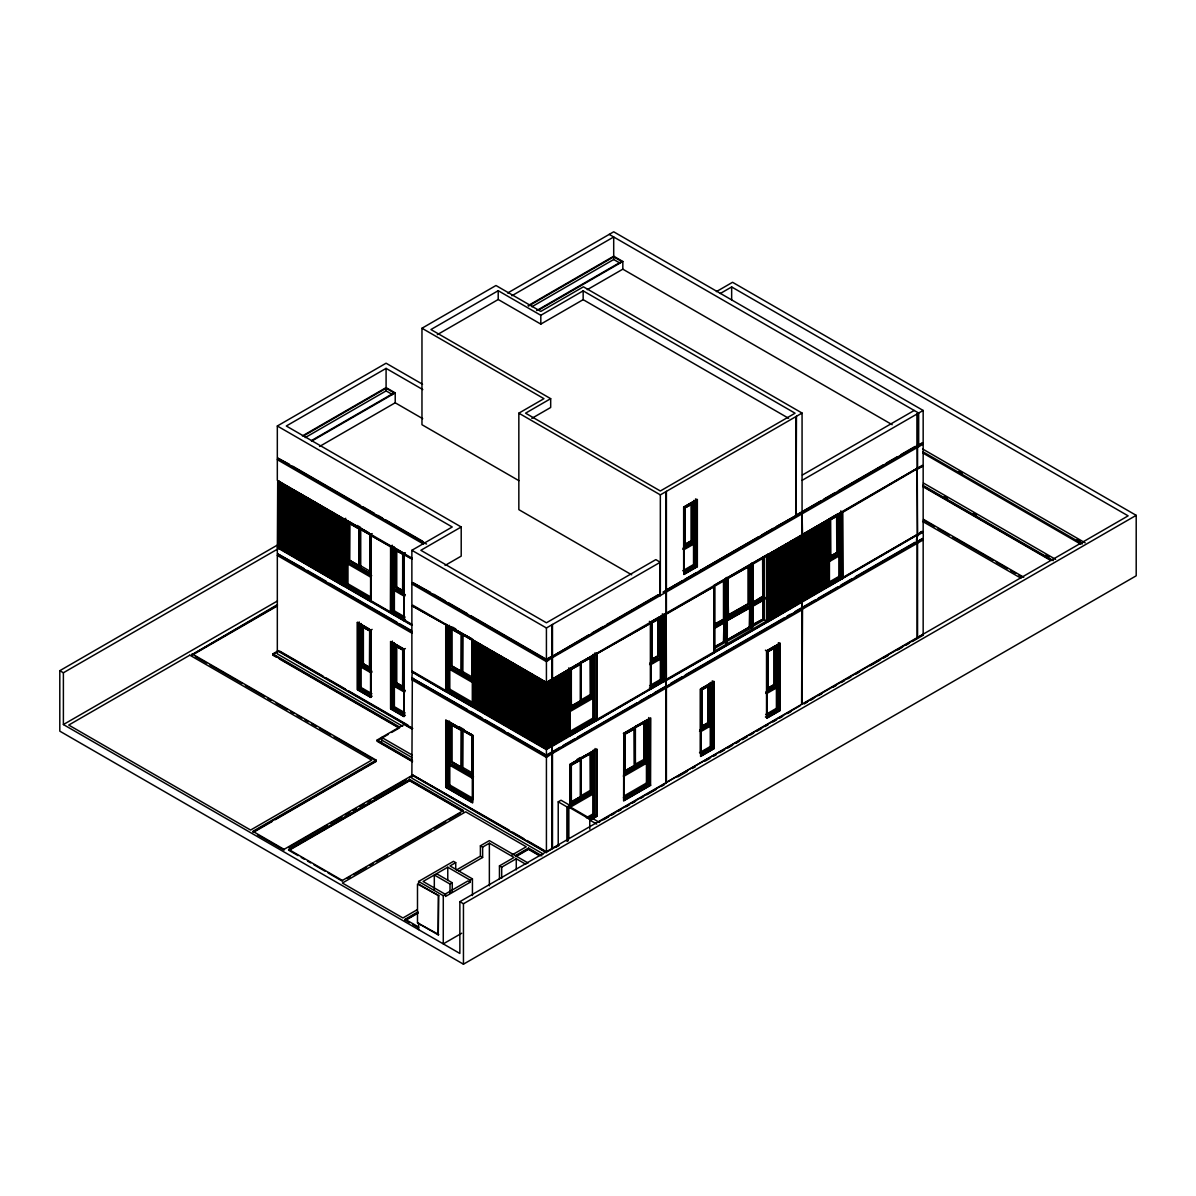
<?xml version="1.0" encoding="UTF-8"?>
<svg xmlns="http://www.w3.org/2000/svg" width="1196" height="1196" viewBox="0 0 1196 1196"><rect width="100%" height="100%" fill="white"/><g stroke="black" fill="none" stroke-linecap="round" stroke-linejoin="round"><path stroke-width="1.5" d="M372.135 696.177L370.566 697.089L357.574 689.584L357.574 622.787L370.566 630.292L372.135 629.38M370.566 697.089L370.566 630.292L370.566 669.237L362.059 664.333L362.059 625.373M381.659 741.296L381.659 737.409L412.157 755.02M390.569 545.765L390.569 613.085L390.793 612.173L370.82 600.646M390.793 708.765L392.363 707.853L405.369 715.358L403.8 716.269L390.793 708.765L390.793 641.968L403.8 649.473L405.369 648.561M390.793 612.95L390.793 546.153L392.363 545.241L392.363 612.038L405.369 619.543L403.8 620.455L390.793 612.95L392.363 612.038M403.8 716.269L403.8 649.473L403.8 688.418L395.278 683.514L395.278 644.554M403.8 620.455L403.8 553.658L405.369 552.746M404.024 553.524L404.024 620.844L404.248 619.947M666.172 613.219L802.068 534.747L802.068 413.054L583.424 286.816L540.816 311.423L495.966 285.515L421.964 328.242L421.964 424.715L518.87 480.657M650.699 622.144L650.699 689.464L650.475 688.567M650.923 689.075L650.923 622.279L663.93 614.774L663.93 681.571L650.923 689.075L649.353 688.163L662.36 680.659L663.93 681.571M664.154 614.37L664.154 681.705L663.93 680.793L714.057 651.865L714.057 586.608L666.172 613.727L666.396 679.373M697.119 499.808L684.112 507.313L684.112 574.11L697.119 566.605L697.119 499.808L695.549 498.896L695.549 565.693L697.119 566.605M713.818 681.78L700.826 689.285L700.826 756.081L713.818 748.576L713.818 681.78L712.248 680.868L712.248 747.664L713.818 748.576M766.98 717.884L766.98 651.087L779.971 643.583L779.971 710.379L766.98 717.884L765.41 716.972L778.402 709.467L779.971 710.379M829.202 519.094L829.202 586.414L828.978 585.502M829.426 586.01L829.426 519.214L842.433 511.724L842.433 578.505L829.426 586.01L827.856 585.113M279.341 548.097L280.911 548.471L278.444 547.32L279.117 481.405L279.117 547.708M280.462 548.74L280.911 482.451L280.911 548.74M282.929 550.16L284.499 550.549L282.032 549.383L282.704 483.483L282.704 549.771M284.723 551.192L286.293 551.58L283.826 550.414L284.499 484.515L284.499 550.803M286.517 552.238L288.087 552.627L285.62 551.461L286.293 485.561L286.293 551.849M288.311 553.27L289.881 553.658L287.414 552.492L288.087 486.593L288.087 552.881M289.432 553.912L289.881 487.624L289.881 553.912M291.899 555.333L293.469 555.721L291.002 554.57L291.675 488.656L291.675 554.944M293.693 556.379L295.263 556.768L292.796 555.602L293.469 489.702L293.469 555.99M295.487 557.411L297.057 557.799L294.59 556.633L295.263 490.734L295.263 557.022M297.281 558.442L298.851 558.831L296.384 557.665L297.057 491.765L297.057 558.054M298.402 559.1L298.851 492.812L298.851 559.1M300.869 560.52L302.439 560.909L299.972 559.743L300.644 493.843L300.644 560.132M302.663 561.552L304.233 561.941L301.766 560.775L302.439 494.875L302.439 561.163M304.457 562.583L306.026 562.972L303.56 561.806L304.233 495.906L304.233 562.195M306.251 563.63L307.821 564.019L305.354 562.853L306.026 496.953L306.026 563.241M307.372 564.273L307.821 497.985L307.821 564.273M309.839 565.693L311.409 566.082L308.942 564.916L309.615 499.016L309.615 565.304M311.633 566.74L313.203 567.128L310.736 565.962L311.409 500.063L311.409 566.351M313.427 567.771L314.997 568.16L312.53 566.994L313.203 501.094L313.203 567.382M315.221 568.803L316.791 569.191L314.324 568.025L314.997 502.126L314.997 568.414M316.342 569.446L316.791 503.157L316.791 569.446M318.809 570.881L320.379 571.269L317.912 570.103L318.584 504.204L318.584 570.492M320.603 571.912L322.173 572.301L319.706 571.135L320.379 505.235L320.379 571.524M322.397 572.944L323.966 573.333L321.5 572.166L322.173 506.267L322.173 572.555M324.191 573.99L325.761 574.379L323.294 573.213L323.966 507.298L323.966 573.602M325.312 574.633L325.761 508.345L325.761 574.633M327.779 576.053L329.349 576.442L326.882 575.276L327.555 509.376L327.555 575.665M329.573 577.085L331.143 577.474L328.676 576.308L329.349 510.408L329.349 576.696M331.367 578.131L332.937 578.52L330.47 577.354L331.143 511.454L331.143 577.743M333.161 579.163L334.731 579.552L332.264 578.386L332.937 512.486L332.937 578.774M334.282 579.806L334.731 513.518L334.731 579.806M336.749 581.241L338.319 581.615L335.852 580.464L336.524 514.549L336.524 580.852M338.543 582.273L340.113 582.661L337.646 581.495L338.319 515.596L338.319 581.884M340.337 583.304L341.906 583.693L339.44 582.527L340.113 516.627L340.113 582.915M343.252 584.994L343.701 518.705L343.701 584.724L341.234 583.558L341.906 517.659L341.906 583.947M390.569 612.053L390.793 545.884M371.044 600.781L370.82 601.678L371.044 534.492M412.007 624.432L404.024 619.812L404.024 554.555L412.007 558.652M473.541 706.567L474.214 640.697L474.872 707.329M474.663 707.21L475.335 641.34L475.335 707.598M476.457 708.241L477.129 642.387M477.129 708.63L477.802 642.775L478.46 709.392M478.25 709.273L478.923 643.418L478.923 709.662M480.045 710.319L480.717 644.45M480.717 710.708L481.39 644.838L482.048 711.471M481.839 711.351L482.511 645.481L482.511 711.74M483.633 712.382L484.305 646.528M484.305 712.771L484.978 646.916L485.636 713.549M485.427 713.429L486.099 647.559L486.099 713.818M487.221 714.461L487.893 648.591M487.893 714.849L488.566 648.98L489.224 715.612M489.015 715.492L489.687 649.637L489.687 715.881M490.809 716.524L491.481 650.669M491.481 716.912L492.154 651.058L492.812 717.69M492.603 717.57L493.275 651.7L493.275 717.959M494.397 718.602L495.069 652.732M495.069 718.99L495.742 653.121L496.4 719.753M496.19 719.633L496.863 653.778L496.863 720.022M497.985 720.68L498.657 654.81M498.657 721.053L499.33 655.199L499.988 721.831M499.779 721.711L500.451 655.842L500.451 722.1M472.869 706.178L472.644 707.075L472.644 639.755M501.573 722.743L502.245 656.888M502.245 723.132L502.918 657.277L503.576 723.894M503.367 723.774L504.039 657.92L504.039 724.163M505.161 724.821L505.833 658.951M505.833 725.21L506.506 659.34L507.164 725.972M506.955 725.852L507.627 659.983L507.627 726.241M508.749 726.884L509.421 661.029M509.421 727.273L510.094 661.418L510.752 728.035M510.543 727.916L511.215 662.061L511.215 728.304M512.337 728.962L513.009 663.092M513.009 729.351L513.682 663.481L514.34 730.113M514.13 729.994L514.803 664.139L514.803 730.382M515.925 731.025L516.597 665.17M516.597 731.414L517.27 665.559L517.928 732.191M517.719 732.072L518.391 666.202L518.391 732.46M519.513 733.103L520.185 667.233M520.185 733.492L520.858 667.622L521.516 734.254M521.307 734.135L521.979 668.28L521.979 734.523M523.101 735.166L523.773 669.312M523.773 735.555L524.446 669.7L525.104 736.332M524.895 736.213L525.567 670.343L525.567 736.601M526.689 737.244L527.361 671.375M527.361 737.633L528.034 671.763L528.692 738.395M528.483 738.276L529.155 672.421L529.155 738.665M530.277 739.322L530.949 673.453M530.949 739.711L531.622 673.841L532.28 740.474M532.071 740.354L532.743 674.484L532.743 740.743M533.865 741.385L534.537 675.531M534.537 741.774L535.21 675.919L535.868 742.537M535.659 742.417L536.331 676.562L536.331 742.806M537.452 743.464L538.125 677.594M538.125 743.852L538.798 677.983L539.456 744.615M539.246 744.495L539.919 678.625L539.919 744.884M541.04 745.527L541.713 679.672M541.713 745.915L542.386 680.061L543.044 746.693M542.835 746.573L543.507 680.703L543.507 746.962M544.629 747.605L545.301 681.735M545.301 747.993L545.974 682.124L545.511 748.113M550.683 398.672L525.567 413.173L660.341 490.988L795.071 413.203L583.155 290.852L540.816 315.296L498.209 290.703L430.934 329.543L550.683 398.672L550.683 407.477L531.846 418.361M426.568 544.016L277.323 457.844L277.323 426L386.084 363.21L422.547 384.26M507.642 293.02L613.697 231.8L923.163 410.467L923.163 442.311L665.948 590.301M437.347 334.641L498.209 299.508L540.816 324.101L583.155 299.658L788.598 418.271M422.786 389.567L386.084 368.383L286.293 426L461.208 526.988L461.208 556.125L445.062 565.439M511.888 295.741L613.697 236.972L613.712 259.502L620.096 263.18M302.394 435.942L386.084 387.624L395.218 392.871L395.218 403.022M528.064 305.668L613.712 256.213L622.832 261.476L622.832 269.175L892.171 424.685M303.605 435.897L386.099 388.266L394.067 392.871L311.588 440.502M528.647 305.982L613.712 256.871L621.681 261.476L536.63 310.586M305.219 437.587L386.099 390.898L392.482 394.575M531.861 306.759L613.712 259.502M311.498 441.204L395.218 392.871M538.798 309.988L622.832 261.476M587.266 289.686L622.817 269.175M319.556 446.467L395.203 402.783L422.711 418.675M412.127 631.488L277.323 553.658L277.711 481.181L278.638 480.657M343.028 519.348L344.134 519.468L277.771 481.151L278.668 481.151L279.117 547.439L277.771 547.185L278.668 547.185M716.374 291.63L732.55 282.286L1136.2 515.341L1136.2 575.799L463.45 964.2L59.8 731.16L59.8 670.702L278.115 544.658M277.771 546.931L278.638 546.363M59.8 670.702L63.388 672.765L278.593 548.515M720.321 293.483L731.653 286.95L1128.127 515.85L459.862 901.664L459.862 953.466L63.388 724.552L63.388 672.765M281.135 549.128L282.704 549.517L280.238 548.351M631.682 574.798L518.84 509.646L518.84 413.173L543.956 398.672L421.964 328.242M345.719 518.317L344.149 519.214L370.596 534.492L372.165 533.58M290.105 554.301L291.675 554.69L289.208 553.524M349.95 523.639L359.249 529.006L359.054 565.753L349.755 560.386L349.95 523.639L359.249 529.006M299.075 559.489L300.644 559.878L298.178 558.711M361.521 528.602L360.175 528.468L360.175 567.696L370.596 573.706L348.634 561.029L348.634 521.8M308.045 564.662L309.615 565.05L307.148 563.884M370.027 534.821L370.027 571.449L370.027 534.821L360.729 529.439L370.237 534.702M317.015 569.834L318.584 570.223L316.118 569.057M63.388 724.552L277.472 600.96M346.84 520.26L346.84 562.075L371.717 575.65M349.755 560.386L359.249 565.633M325.985 575.022L327.555 575.411L325.088 574.244M346.84 563.361L371.044 577.339L371.044 598.434L346.84 584.455L346.84 563.361L347.976 562.703L347.976 583.798L370.566 596.849M277.397 605.4L192.093 654.646L277.397 604.623M192.093 655.169L277.397 605.924M334.955 580.195L336.524 580.583L334.058 579.417M360.923 565.962L370.237 571.329M396.399 550.683L402.873 554.197L402.678 590.675L396.399 587.057L396.399 550.683L402.873 554.197M342.131 584.336L343.701 584.724M277.771 547.439L343.91 586.145L343.91 518.825L344.149 586.01L345.719 585.113L370.611 599.48M346.84 584.455L347.976 583.798M659.773 562L659.788 594.367L546.423 659.818L411.873 582.138L411.873 550.295L452.238 526.988L277.323 426M461.208 526.988L420.843 550.295L546.423 622.787L655.856 559.608L660.222 562.27M276.052 657.008L272.838 655.169L272.838 653.868L277.636 651.102M274.437 653.719L277.636 651.88M393.484 588.746L404.921 594.562L393.484 588.746L393.484 547.185L404.248 553.404L404.248 594.95M396.399 587.057L402.873 590.555M393.484 611.395L394.366 610.887L405.115 617.106L404.248 617.599L393.484 611.395L393.484 590.032L404.248 596.236L405.115 595.743L395.891 590.42M363.18 627.317L369.654 630.815L369.444 667.308L363.18 663.69L363.18 627.317L369.654 630.815M411.873 605.699L445.959 624.865L411.873 605.699L411.873 670.956L445.959 690.63M360.265 665.365L371.687 671.18L360.265 665.365L360.265 623.819L369.489 629.141M363.18 663.69L369.444 667.308M396.399 646.498L402.873 649.996L402.678 686.489L396.399 682.856L396.399 646.498L402.873 649.996M518.84 413.173L660.341 494.875L665.948 491.631L666.172 613.727M665.948 491.631L796.013 416.552L796.013 515.715L776.368 526.554M796.013 416.552L802.068 413.054M451.565 629.141L461.073 634.403L460.879 671.15L451.565 665.783L451.565 629.141L461.073 634.403M357.574 689.584L359.144 688.672L370.7 695.339M360.265 688.029L371.014 694.233L371.014 672.87L360.265 666.665L360.265 688.029L361.132 687.521L371.896 693.725M463.345 634L462 633.865L462 673.094L472.42 679.104L450.444 666.426L450.444 627.197M462.747 634.732L472.046 640.099L462.747 634.732L462.553 671.479L471.852 676.846L472.046 640.099M694.428 500.84L683.664 507.044L683.664 548.59L694.428 542.386L693.755 500.451L693.755 541.997L682.991 548.202M685.039 507.837L691.512 504.338L691.512 540.697L685.233 544.33L685.039 507.837L691.512 504.338M552.029 752.389L546.423 755.633L411.873 677.953L412.321 671.21M393.484 684.546L404.921 690.361L393.484 684.546L393.484 643L404.248 649.204L404.248 690.75M396.399 682.856L402.873 686.369M445.959 624.611L472.973 639.561L472.869 681.436L448.65 667.458L448.65 625.643L471.254 638.694M404.248 692.05L405.115 691.542L394.366 685.338L394.366 706.701L405.115 712.906L404.248 713.414L393.484 707.21L393.484 685.846L404.248 692.05L404.248 713.414M448.65 667.458L473.541 681.047M451.565 665.783L460.879 671.15M448.65 668.758L472.869 682.737L472.869 703.831L448.65 689.853L448.65 668.758L449.801 668.101L449.801 689.195L472.39 702.246M393.484 707.21L394.366 706.701M802.381 475.021L914.193 410.467M685.039 544.21L691.512 540.697M411.873 550.295L546.423 627.975L552.029 624.731L552.029 679.119M552.029 624.731L659.788 562.524M682.796 549.383L693.545 543.178L693.545 564.542L682.796 570.746M802.068 480.373L917.108 413.951L917.108 445.809M917.108 413.951L923.163 410.467M445.959 624.342L445.959 691.408L447.528 690.496L472.435 704.878M448.65 689.853L449.801 689.195M412.485 761.688L377.174 741.296L377.174 739.995L404.084 724.462L411.559 728.783M388.386 734.299L377.129 740.802L412.441 761.194M391.585 732.445L399.599 727.826L272.838 654.646M694.428 565.05L683.664 571.254L683.664 549.891L694.428 543.687L694.428 565.05L693.545 564.542M683.992 572.361L695.549 565.693M550.295 657.067L546.423 659.31L470.746 615.611M588.866 634.792L552.477 656.32L552.477 624.476M592.065 632.953L603.277 626.48M606.477 624.626L657.725 595.04M667.547 589.374L681.944 581.062M685.144 579.208L696.356 572.735M699.555 570.896L758.757 536.705M761.957 534.866L773.154 528.393M797.418 514.4L820.8 500.9M823.984 499.046L835.167 492.588M838.366 490.749L883.111 464.915M886.296 463.076L897.478 456.618M900.678 454.779L915.06 446.467M609.213 234.386L918.678 413.054L918.678 444.897L917.556 445.555L917.556 413.696M663.257 591.856L665.948 590.809M665.948 613.339L546.423 682.348L411.873 604.668L411.873 582.661L546.423 660.341L551.58 656.843M551.58 656.32L552.477 656.843L659.893 594.307M663.257 592.364L665.499 591.078M665.499 590.555L666.396 591.078L917.108 446.332L917.556 534.373M916.659 445.555L917.556 446.063L923.163 442.834L923.163 464.84L917.332 468.204M923.163 444.12L552.029 657.875M275.289 819.694L376.172 761.448L376.172 760.148L252.864 831.34L284.065 849.354L412.485 775.217M252.864 832.117L376.172 760.925L334.192 736.691M254.464 831.713L272.09 821.547M475.545 707.718L476.666 708.361M451.565 724.955L461.073 730.203L460.879 766.965L451.565 761.583L451.565 724.955L461.073 730.203M479.133 709.781L480.254 710.439M482.721 711.859L483.842 712.502M486.309 713.922L487.43 714.58M471.374 734.449L462 729.68L462 768.893L472.42 774.918L450.444 762.241L450.444 723.012M581.749 661.567L592.17 656.2L592.17 695.429L570.193 708.107M462.747 730.532L472.046 735.899L462.747 730.532L462.553 767.279L471.852 772.646L472.046 735.899M569.745 668.624L593.964 654.646L593.964 696.461L569.745 710.439M659.699 616.702L650.475 622.025L650.475 663.571L661.239 657.351L661.239 615.805M828.978 518.959L838.202 513.637M802.292 534.627L917.108 468.339M568.623 667.981L570.193 668.893L596.655 653.614M802.068 535.016L767.653 555.138L767.877 620.784M546.423 682.871L551.805 679.238M569.745 668.878L551.805 679.762M590.48 657.83L580.987 663.077L590.48 657.83L590.48 694.457L581.181 699.824M664.154 680.674L663.93 615.028L665.724 613.473M727.945 578.057L748.591 566.62L748.591 603.561L728.364 615.252L727.945 578.057L728.364 615.252M801.724 534.941L828.978 519.214M842.657 577.608L842.433 511.963L916.884 468.458M917.332 468.727L923.163 465.872L923.163 531.129L842.433 577.743L842.657 578.64L842.433 511.963M489.897 716L491.018 716.643M547.544 747.993L547.544 681.705L547.439 748.053M549.338 746.962L549.338 680.659L548.112 747.664M550.459 745.661L551.58 679.881L550.459 680.016L549.906 746.633L550.01 681.316M552.926 744.884L552.926 678.595L552.821 744.944M554.72 743.852L555.168 677.818L554.047 677.953L553.494 744.555L553.599 679.238M556.514 742.806L556.514 676.517M558.308 741.774L558.308 675.486L557.082 742.492M559.429 740.488L560.102 674.454L558.876 741.445M561.896 739.711L561.896 673.408L560.67 740.414M563.017 738.41L563.69 672.376L562.464 739.382M565.484 737.633L565.484 671.345L564.258 738.351M567.278 736.601L567.278 670.313L566.052 737.304M567.951 670.956L567.951 736.213L568.967 735.63L569.745 669.401M650.699 623.176L596.655 653.868L650.699 623.176L650.699 688.433L596.655 719.633M664.154 615.417L665.724 613.982M666.396 614.116L714.057 586.608M767.877 555.527L768.998 554.884L768.325 554.241M770.119 619.498L770.104 553.21L768.879 620.201M771.913 618.452L771.913 552.163M773.02 617.166L773.692 551.132L772.467 618.138M775.486 616.389L775.501 550.1L774.26 617.091M776.623 615.088L777.295 549.054L776.055 616.06M779.089 614.31L779.074 548.022L777.848 615.028M780.883 613.279L780.883 546.991L779.643 613.997M782.662 612.247L783.111 546.213L781.99 546.348L781.437 612.95L781.556 547.633M784.456 611.201L784.471 544.913L783.231 611.918M785.593 609.915L786.714 544.135L785.593 544.27L785.025 610.887L785.144 545.57M788.059 609.138L788.044 542.849L786.818 609.84M789.853 608.091L789.853 541.803L788.613 608.809M791.632 607.06L792.096 541.026L790.96 541.16L790.407 607.777L790.526 542.461M793.426 606.028L793.441 539.74L792.201 606.746M795.235 604.997L795.684 538.962L794.563 539.097L793.995 605.699L794.114 540.383M797.029 603.95L797.014 537.662M798.823 602.919L798.823 536.63L797.583 603.636M799.93 601.618L800.617 535.599L799.377 602.59M814.984 600.063L802.068 607.523L802.411 534.552L803.084 535.21L802.172 535.21M803.533 599.555L804.205 533.521L802.965 600.527M805.999 598.777L805.984 532.489L804.759 599.495M807.793 597.746L807.793 531.458L806.553 598.449M808.9 596.445L810.036 530.68L808.9 530.8L808.347 597.417L808.466 532.1M811.366 595.668L811.381 529.38M812.503 594.382L813.175 528.348L811.935 595.339M814.969 593.605L814.954 527.301L813.728 594.307M816.763 592.558L816.763 526.27L815.523 593.276M818.542 591.527L819.006 525.493L817.87 525.627L817.317 592.244L817.436 526.928M820.336 590.495L820.351 524.207L819.111 591.198M822.145 589.449L822.594 523.429L821.473 523.549L820.905 590.166L821.024 524.85M823.939 588.417L823.924 522.129L822.698 589.135M825.733 587.385L825.733 521.097M826.84 586.085L827.976 520.32L826.84 520.439L826.287 587.057L826.406 521.74M842.657 512.351L916.884 468.982M917.556 469.116L923.163 465.872M571.12 669.416L580.613 664.169L580.613 700.796L571.314 706.163L571.12 669.416L580.613 664.169M651.85 622.817L658.323 619.304L658.323 655.677L652.044 659.295L651.85 622.817L658.323 619.304M830.353 519.752L836.826 516.253L830.353 519.752L830.547 556.23L836.826 552.612L836.617 516.134M493.485 718.078L494.606 718.721M497.073 720.142L498.194 720.784M472.42 735.69L472.42 802.486L445.959 787.222L445.959 720.426L472.973 735.376L472.869 777.25L448.65 763.272L448.65 721.457L472.869 735.435M500.661 722.22L501.782 722.862M288.879 847.351L327.39 825.12M330.604 823.267L341.847 816.778M345.046 814.925L349.86 812.144M353.074 810.29L356.288 808.436M359.488 806.582L364.302 803.802M367.516 801.948L370.73 800.109M373.929 798.255L406.027 779.717M409.241 777.863L412.456 776.01M504.249 724.283L505.37 724.94M409.63 779.448L288.55 849.354L342.37 880.435L463.45 810.529L409.63 779.448L409.63 780.749L290.165 849.713M507.837 726.361L508.958 727.004M448.65 763.272L473.541 776.862M451.565 761.583L460.879 766.965M448.65 764.573L472.869 778.536L472.869 799.646L448.65 785.667L448.65 764.573L449.801 763.915L449.801 785.01L472.39 798.046M511.425 728.424L513.009 728.812M515.013 730.502L516.134 731.145M518.601 732.58L519.722 733.223M727.945 614.998L748.591 603.561M651.85 659.175L658.323 655.677M830.353 556.125L836.826 552.612M571.12 706.059L580.613 700.796M522.189 734.643L523.31 735.286M714.819 623.878L723.924 619.109L723.924 581.361M581.181 701.125L581.181 661.896L581.181 701.125L592.17 695.429M715.223 624.118L723.924 619.109M750.834 603.561L727.243 617.181L727.243 577.653M762.614 558.338L762.794 596.176L753.076 602.276L763.212 596.415L762.794 556.633M649.802 663.182L661.239 657.351M714.206 626.001L725.718 620.141L725.718 578.012M751.507 605.251L726.166 619.109L751.507 605.251L751.507 563.122M751.955 563.914L751.955 604.219L764.334 597.073L765.006 598.748L752.628 605.894L752.628 627.257L726.166 641.759L726.839 642.147L726.839 620.784L751.507 606.551L751.507 627.915M829.845 559.235L839.742 554.301L839.742 512.755M570.686 709.123L593.964 696.461M714.879 626.39L725.718 620.141M751.955 604.219L765.006 597.462M828.978 560.505L839.742 554.301M651.147 663.466L658.832 659.041M831.19 559.534L838.859 555.094L838.859 576.457L829.65 581.779M714.206 627.302L725.045 621.038L725.045 642.402L714.206 648.666M727.706 619.513L749.279 607.045M752.628 627.257L751.955 605.505L765.006 598.748M525.777 736.721L526.898 737.364M649.607 664.363L650.475 664.856L661.239 658.652L661.239 680.016L650.475 686.22L649.607 685.727L660.356 679.507L661.239 680.016M714.819 627.765L725.718 621.427L725.718 642.79L725.045 642.402M828.978 561.806L839.742 555.602L839.742 576.965L828.978 583.17M569.745 711.74L593.964 697.761L593.964 718.856L569.745 732.834M715.223 628.005L723.924 622.981L723.924 641.759L715.223 646.782M726.869 620.799L749.713 608.091L749.713 626.868L727.288 639.815L750.834 626.226M753.076 624.925L753.076 606.163L763.212 600.302L763.212 619.08L752.658 624.686L763.212 619.08M529.365 738.784L530.486 739.442M445.959 787.222L447.528 786.31L472.435 800.692M448.65 785.667L449.801 785.01M532.953 740.862L534.074 741.505M536.541 742.925L537.662 743.583M540.129 745.003L541.25 745.646M714.819 646.543L723.924 641.759M570.223 731.249L592.812 718.198L593.964 718.856M543.717 747.066L544.838 747.724M751.955 626.868L764.334 619.722L766.576 621.023L766.576 556.23L714.909 586.055L714.909 650.848L766.576 621.023M725.718 642.79L726.839 642.147M570.178 733.881L595.085 719.499L596.655 720.411L596.655 653.345M829.306 584.276L840.863 577.608L842.433 578.505M546.871 747.724L545.974 747.844M552.253 744.63L551.7 745.601M556.409 742.88L555.288 743.523M771.794 618.526L770.673 619.169M796.91 604.025L795.788 604.668M802.411 600.855L801.171 601.558M811.262 595.728L810.14 596.385M825.614 587.445L824.493 588.103M802.292 600.915L829.082 585.442L828.081 586.025M802.068 600.661L801.619 704.354M569.969 735.047L552.253 745.272L552.029 751.88M767.653 620.918L801.963 601.11M551.805 680.27L551.805 746.05L546.423 749.159L472.869 706.687M552.253 745.796L569.745 735.166M650.475 689.075L596.879 720.545L596.879 653.225M663.93 681.316L665.724 679.762M665.948 686.1L666.172 680.016L714.057 652.896M801.843 601.693L767.877 621.815M802.292 601.424L828.978 586.025M842.433 578.251L916.884 534.762M922.266 538.634C908.033 550.28 924.882 518.451 923.163 538.125L666.396 686.369M596.655 720.411L570.193 735.69L570.193 668.893M551.805 746.05L546.423 749.668L411.873 671.988M552.477 746.184L665.724 680.285M666.396 680.404L802.068 602.081M802.516 601.812L916.884 535.27M917.556 535.404L923.163 532.16M546.423 755.11L551.58 752.135L552.477 752.658L552.477 848.726L558.876 845.034M553.628 750.953L560.027 747.261M563.211 745.422L574.409 738.964M577.593 737.11L636.735 702.979M639.935 701.125L651.117 694.667M654.317 692.828L665.499 686.369L666.396 686.878L802.068 608.555L802.068 609.84L552.029 753.689M670.792 683.305L682.094 676.787M685.323 674.918L783.858 618.033M787.088 616.164L790.317 614.296M795.161 611.5L801.619 607.777L802.516 608.286L802.068 704.1M818.213 598.194L837.574 587.012M840.803 585.158L852.105 578.625M855.334 576.771L915.045 542.296M552.477 752.135L665.948 686.624M552.477 752.658L665.499 686.878M802.516 608.286L917.108 542.132L917.108 638.201L804.131 703.427M916.659 541.354L917.556 541.878L923.163 538.634L923.163 634.702L917.108 637.677M923.163 539.934L802.068 609.332M347.214 878.402L350.443 876.548M353.672 874.68L366.589 867.22M369.818 865.366L373.047 863.497M376.277 861.628L387.579 855.11M390.808 853.241L431.158 829.949M434.387 828.081L445.689 821.562M448.919 819.694L460.221 813.16M577.145 759.385L580.374 757.531M581.749 757.382L592.17 752.015L592.17 791.244L570.193 803.921M634.822 726.734L635.375 766.277L635.39 726.406M635.614 726.286L645.81 721.039L645.81 760.267L623.834 772.945M569.745 764.438L593.964 750.46L593.964 792.275L569.745 806.254M623.385 733.462L647.604 719.484L647.604 761.299L623.385 775.277M711.127 682.811L700.378 689.016L700.378 730.562L711.127 724.357L710.454 682.423L710.454 723.969L699.705 730.173M775.741 645.511L766.531 650.833L766.531 692.379L765.859 691.991L777.28 686.16L777.28 644.614M623.609 733.596L650.729 717.944L650.519 785.383M590.48 753.63L580.987 758.892L590.48 753.63L590.48 790.272L581.181 795.639M634.628 727.916L644.121 722.668L644.121 759.296L634.628 764.558L634.628 727.916L644.121 722.668M571.12 765.231L580.613 759.968L580.613 796.611L571.314 801.978L571.12 765.231L580.613 759.968M624.76 734.254L634.254 729.007L624.76 734.254L624.955 771.001L634.254 765.634L634.059 728.887M701.753 689.808L708.211 686.31L708.211 722.683L701.947 726.301L701.753 689.808L708.211 686.31M767.907 651.626L774.365 648.112L774.365 684.486L768.101 688.104L767.907 651.626L774.365 648.112M438.797 895.699L417.494 884.053L417.494 922.893L438.244 934.868L438.797 895.699L418.615 884.053L418.615 881.467L453.478 861.344L455.721 862.63L455.721 869.537M456.633 869.866L480.388 856.157L480.388 845.811L489.358 840.624L528.109 863.004M558.218 801.843L561.029 800.229L569.849 805.327L567.039 806.941L558.218 801.843L558.218 845.408M447.767 867.22L423.1 881.467L445.525 894.414L445.525 896.477L470.192 882.244L470.192 880.166L447.767 867.22L447.767 880.181M455.721 862.63L450.01 865.934L472.435 878.881L472.435 895.55M480.388 845.811L482.631 847.097L489.358 843.21L514.026 857.457L499.45 865.874L499.45 878.836M701.753 726.181L708.211 722.683M767.907 687.984L774.365 684.486M571.12 801.858L580.613 796.611M624.76 770.897L634.254 765.634M581.181 796.925L581.181 757.711L581.181 796.925L592.17 791.244M634.822 765.963L645.81 760.267M570.686 804.923L593.964 792.275M624.327 773.962L647.604 761.299M766.531 692.379L777.28 686.16M567.592 840.803L567.592 807.39L569.281 806.418L592.005 819.544M699.51 731.354L710.26 725.15L711.127 725.658L711.127 747.022L700.378 753.226L700.378 731.862L711.127 725.658M767.189 692.275L776.413 686.953L777.28 687.461L777.28 708.824L766.531 715.029L765.664 714.535L776.413 708.316L777.28 708.824M567.592 807.39L568.848 807.136L590.764 819.798M458.875 871.166L482.631 857.457L482.631 847.097M765.664 693.172L766.531 693.665L777.28 687.461M569.745 807.539L593.964 793.561L593.964 814.67L587.505 818.393M623.385 776.578L647.604 762.6L647.604 783.694L623.385 797.672M434.312 889.809L434.312 874.994L450.01 884.053L452.252 882.753L452.252 892.022M417.329 909.648L402.917 917.975L342.37 883.022L465.693 811.815L526.24 846.783L511.828 855.095M444.822 894.294L467.95 880.944L470.192 882.244M418.615 881.467L443.282 895.699L445.525 894.414M470.192 880.166L472.435 878.881M417.972 913.161L405.16 920.561L405.16 919.276L417.972 911.875M515.67 855.469L528.483 848.069L541.938 855.843M405.16 920.053L417.972 912.653M515.67 856.246L528.483 848.846L540.442 855.753M515.67 856.77L528.483 849.369L538.947 855.409M586.369 817.735L592.812 814.013L593.964 814.67M623.864 796.088L646.453 783.036L647.604 783.694M499.45 865.874L501.692 867.175L516.268 858.758L525.866 864.304M699.51 752.718L710.26 746.513L711.127 747.022M588.851 818.901L595.085 815.313L596.655 816.225L596.655 749.429L570.193 764.693L570.193 807.375M623.819 798.719L648.725 784.337L650.295 785.249L650.295 718.452L623.834 733.731L623.834 800.528L650.295 785.249M700.692 754.332L712.248 747.664M589.763 829.142L589.763 820.067L592.573 818.438L599.51 822.444M590.42 819.813L596.655 816.225M590.54 820.008L596.909 816.345L596.909 749.01L569.969 764.558L569.969 808.227M650.729 785.264L623.609 800.916L623.819 733.477M417.494 922.893L438.797 934.554M412.321 680.016L411.873 774.53L546.423 852.21L552.029 848.981L552.029 746.439M598.822 821.966L665.948 783.201L665.948 680.674M665.948 782.692L800.453 705.55M555.677 847.396L558.876 845.542M603.621 819.708L608.42 816.943M611.605 815.104L614.804 813.25M618.003 811.411L621.202 809.557M625.986 806.792L629.186 804.953M632.385 803.099L635.584 801.26M640.383 798.494L643.568 796.641M646.767 794.802L656.365 789.255M661.149 786.49L664.348 784.651M677.698 776.937L687.386 771.345M692.245 768.55L695.474 766.681M705.162 761.09L710.005 758.294M713.235 756.425L716.464 754.556M719.693 752.688L724.537 749.892M727.766 748.038L732.61 745.228M735.854 743.374L739.083 741.505M742.312 739.636L747.156 736.841M750.385 734.972L753.615 733.118M756.844 731.249L761.688 728.454M764.917 726.585L768.146 724.716M772.99 721.921L776.219 720.052M779.463 718.198L782.692 716.329M787.536 713.534L790.765 711.665M804.131 703.951L807.36 702.082M810.589 700.213L813.818 698.359M818.662 695.564L821.876 693.695M833.178 687.177L836.408 685.308M841.251 682.512L844.481 680.659M847.71 678.79L850.939 676.921M855.783 674.125L859.012 672.272M870.299 665.738L879.987 660.147M883.216 658.293L888.06 655.498M897.748 649.906L902.576 647.111M905.806 645.242L909.035 643.373M912.264 641.519L917.108 638.724M917.556 638.455L923.163 635.226M459.862 901.664L463.45 903.742L1136.2 515.341M461.701 933.239L443.268 943.883L443.282 895.699M411.873 677.953L467.516 709.557M551.58 753.943L546.423 757.442L411.873 679.762L412.77 677.953M922.609 448.978L1085.176 542.849M959.013 471.299L962.242 473.168M1077.088 539.471L1080.317 541.34M922.804 451.699L1082.44 543.851M922.804 452.985L1080.825 544.21M923.372 483.02L1055.59 559.354M944.332 496.415L947.561 498.284M973.35 513.174L976.579 515.028M1045.917 555.064L1049.131 556.917M922.744 485.247L1053.347 560.64M922.744 486.025L1051.733 560.49M922.744 486.533L1050.118 560.087M923.491 519.348L1023.761 577.234M923.491 520.125L934.809 526.659M938.053 528.527L949.37 535.061M952.599 536.929L993.039 560.266M996.268 562.135L1007.6 568.668M1010.829 570.537L1015.688 573.347M1018.917 575.216L1022.146 577.07M922.639 521.441L1020.921 578.176M828.978 519.737L828.529 585.113M802.068 513.518L802.516 534.492M796.013 515.207L796.461 416.283M838.859 576.457L839.742 576.965M763.212 600.302L762.794 618.84M751.955 605.505L753.076 606.163M749.713 608.091L749.294 626.629M779.971 643.583L778.402 642.671L778.402 709.467M723.924 622.981L723.505 641.519M765.41 650.176L766.98 651.087L766.98 690.047L775.486 685.129L775.486 646.169M663.93 614.774L662.36 613.862L662.36 680.659M649.353 621.367L650.923 622.279L650.923 661.239L659.445 656.32L659.445 617.36M661.239 658.652L660.356 658.144L660.356 679.507M289.447 464.332L278.22 458.367M292.661 466.186L360.056 505.101M363.27 506.955L374.498 513.443M377.712 515.297L382.526 518.062M385.74 519.916L422.651 541.235M424.954 543.597L277.323 458.367L277.323 480.373L412.007 558.143M277.323 459.668L423.354 543.971M357.185 525.463L360.415 527.316M363.136 529.529L367.949 532.31M348.44 521.187L369.429 533.296M390.793 546.153L403.8 553.658L403.8 592.618L395.278 587.699L395.278 548.74M390.793 546.408L370.82 535.389L390.569 546.796M278.444 482.063L279.789 481.794L279.789 547.828M280.238 483.094L281.583 482.84L281.583 548.859M282.032 484.126L283.377 483.872L283.377 549.906M283.826 485.172L285.171 484.903L285.171 550.937M285.62 486.204L286.965 485.95L286.965 551.969M287.414 487.235L288.759 486.981L288.759 553.015M289.208 488.267L290.553 488.013L290.553 554.047M291.002 489.314L292.347 489.044L292.347 555.079M292.796 490.345L294.141 490.091L294.141 556.11M294.59 491.377L295.935 491.122L295.935 557.157M296.384 492.423L297.729 492.154L297.729 558.188M298.178 493.455L299.523 493.2L299.523 559.22M299.972 494.486L301.317 494.232L301.317 560.266M301.766 495.518L303.111 495.264L303.111 561.298M303.56 496.564L304.905 496.295L304.905 562.329M305.354 497.596L306.699 497.342L306.699 563.361M307.148 498.627L308.493 498.373L308.493 564.407M308.942 499.674L310.287 499.405L310.287 565.439M310.736 500.705L312.081 500.451L312.081 566.47M312.53 501.737L313.875 501.483L313.875 567.517M314.324 502.769L315.669 502.514L315.669 568.549M316.118 503.815L317.463 503.546L317.463 569.58M317.912 504.847L319.257 504.592L319.257 570.612M319.706 505.878L321.051 505.624L321.051 571.658M321.5 506.925L322.845 506.656L322.845 572.69M323.294 507.956L324.639 507.687L324.639 573.721M325.088 508.988L326.433 508.734L326.433 574.768M326.882 510.019L328.227 509.765L328.227 575.799M328.676 511.066L330.021 510.797L330.021 576.831M330.47 512.097L331.815 511.843L331.815 577.862M332.264 513.129L333.609 512.875L333.609 578.909M334.058 514.16L335.403 513.906L335.403 579.94M335.852 515.207L337.197 514.938L337.197 580.972M337.646 516.238L338.991 515.984L338.991 582.004M339.44 517.27L340.785 517.016L340.785 583.05M341.234 518.317L342.579 518.047L342.579 584.082M404.024 554.555L411.783 559.04M551.58 658.144L546.423 661.627L411.873 583.947M430.485 592.364L412.77 582.661M433.7 594.218L444.972 600.736M448.201 602.59L467.516 613.742M590.48 694.457L590.286 657.71M593.964 697.761L592.812 697.104L592.812 718.198M346.84 562.075L371.044 576.038L371.149 534.163M452.551 627.123L455.781 628.991M464.96 634.927L471.374 638.634M546.423 682.946L472.869 640.398L473.541 641.31M474.663 641.953L476.008 641.729L476.008 707.449M478.25 644.031L479.596 643.807L479.596 709.512M481.839 646.094L483.184 645.87L483.184 711.59M485.427 648.172L486.772 647.948L486.772 713.653M489.015 650.235L490.36 650.026L490.36 715.731M492.603 652.313L493.948 652.089L493.948 717.809M496.19 654.376L497.536 654.167L497.536 719.872M499.779 656.455L501.124 656.23L501.124 721.95M503.367 658.533L504.712 658.308L504.712 724.014M506.955 660.596L508.3 660.371L508.3 726.092M510.543 662.674L511.888 662.449L511.888 728.155M514.13 664.737L515.476 664.528L515.476 730.233M517.719 666.815L519.064 666.591L519.064 732.311M521.307 668.878L522.652 668.669L522.652 734.374M524.895 670.956L526.24 670.732L526.24 736.452M528.483 673.034L529.828 672.81L529.828 738.515M532.071 675.097L533.416 674.873L533.416 740.593M535.659 677.175L537.004 676.951L537.004 742.656M539.246 679.238L540.592 679.014L540.592 744.734M542.835 681.316L544.18 681.092L544.18 746.797M343.028 584.605L344.134 585.248M371.044 601.289L390.793 612.696M404.248 620.47L412.007 624.94M344.149 586.01L370.596 601.289L370.596 534.492M644.121 759.296L643.926 722.548M277.323 547.708L411.783 625.329M303.889 568.474L278.22 554.182M307.103 570.328L326.359 581.45M329.573 583.304L396.967 622.219M400.182 624.073L411.409 630.561M412.127 631.996L277.323 554.182L277.323 650.235L412.77 728.439M277.323 555.467L412.127 633.297M552.373 745.213L546.423 748.636L472.644 706.044M412.321 671.733L445.734 691.542L445.734 624.222M445.959 691.408L472.42 706.687L472.42 639.89M551.58 752.658L546.423 756.141L411.873 678.461M470.746 711.411L482.018 717.929M485.232 719.783L504.563 730.935M507.777 732.804L544.808 754.183M590.48 790.272L590.286 753.525M371.896 672.361L361.132 666.157L361.132 687.521M459.01 726.66L463.854 729.455M589.763 820.067L596.699 824.074M279.819 651.162L323.07 676.144M326.269 677.983L345.495 689.09M348.694 690.929L407.971 725.15M412.291 728.678L277.323 650.759L277.323 653.868L402.648 726.226M272.838 653.868L399.599 727.048M279.251 658.861L397.984 727.422M381.659 739.995L412.157 757.606M377.174 739.995L412.485 760.387M509.391 830.308L412.77 775.053M512.606 832.177L523.878 838.68M527.092 840.534L544.808 850.775M546.423 852.733L411.873 775.053L411.873 778.162L543.223 853.989M192.093 653.868L376.172 760.148M195.322 656.514L206.624 663.047M209.853 664.901L242.145 683.544M245.389 685.413L264.764 696.61M267.994 698.464L271.223 700.333M276.067 703.128L287.369 709.662M290.598 711.515L293.827 713.384M297.057 715.253L301.9 718.049M305.13 719.902L308.359 721.771M311.588 723.64L316.432 726.435M319.661 728.304L330.963 734.822M463.45 811.307L409.63 780.226L288.55 850.132L298.058 855.618M409.63 780.749L463.45 811.815M480.388 856.157L482.631 857.457M436.555 873.693L452.252 882.753M301.213 857.442L304.382 859.266M307.551 861.105L310.721 862.929M313.875 864.753L324.968 871.151M328.123 872.975L342.37 881.198L342.37 880.435M405.16 919.276L418.615 927.035M257.544 834.823L284.065 850.132L284.065 849.354M406.655 920.905L409.645 922.639M412.635 924.359L418.615 927.812M825.733 522.129L825.061 521.486L825.061 587.131M811.366 530.411L810.694 529.768L810.694 595.414M797.029 538.708L796.357 538.051L796.357 603.696M771.913 553.21L771.241 552.552L771.241 618.197M569.072 670.313L568.399 669.655L568.399 735.301M556.514 677.564L555.841 676.906L555.841 742.552M569.745 735.69L569.969 668.758M918.678 446.721L918.229 444.643M917.556 446.063L917.556 468.07M917.556 541.878L917.556 637.946M917.108 469.37L917.332 535.016M917.108 535.659L917.108 541.624M840.863 510.812L840.863 577.608M839.069 514.175L839.069 553.912M837.948 514.31L837.948 553.27L829.426 558.173L829.426 519.214M830.547 519.871L830.547 556.23M828.2 520.709L828.2 585.965M824.597 522.772L824.597 588.028M822.818 523.818L822.818 589.06M819.23 525.881L819.23 591.138M815.627 527.959L815.627 593.216M813.848 528.991L813.848 594.248M812.054 530.022L812.054 595.279M810.26 531.069L810.26 596.311M806.657 533.132L806.657 598.389M804.878 534.163L804.878 599.42M803.084 535.21L803.084 600.467M801.843 534.881L801.724 600.586M801.29 536.242L801.29 601.498M799.496 537.273L799.496 602.53M797.687 538.32L797.687 603.561M795.908 539.351L795.908 604.608M792.32 541.414L792.32 606.671M788.717 543.492L788.717 608.749M786.938 544.524L786.938 609.781M783.335 546.602L783.335 611.859M779.747 548.665L779.747 613.922M777.968 549.712L777.968 614.953M776.608 646.034L776.608 685.771M776.413 686.953L776.413 708.316M776.174 550.743L776.174 616M774.365 551.775L774.365 617.031M774.171 647.993L774.171 684.366M772.586 552.821L772.586 618.063M770.777 553.853L770.777 619.109M768.998 554.884L768.998 620.141M768.101 651.73L768.101 688.104M766.531 693.665L766.531 715.029M764.334 556.768L764.334 597.073M764.334 598.359L764.334 619.722M753.076 562.733L753.076 602.276M752.628 564.303L752.628 604.608M750.834 564.587L750.834 604.862M750.834 606.163L750.834 627.526M749.713 564.676L749.713 604.219M748.173 566.381L748.173 603.322M731.653 286.95L731.653 299.897M727.288 621.038L727.288 639.815M726.839 577.369L726.839 619.498M725.045 579.447L725.045 619.752M723.505 581.121L723.505 618.87M710.26 725.15L710.26 746.513M709.333 684.366L709.333 723.326L700.826 728.244L700.826 689.285M708.017 686.19L708.017 722.563M701.947 689.928L701.947 726.301M692.634 502.395L692.634 541.354L684.112 546.258L684.112 507.313M691.303 504.219L691.303 540.592M685.233 507.956L685.233 544.33M666.396 491.377L666.396 590.555M666.396 591.078L666.396 613.085M666.396 686.878L666.396 782.946M665.948 614.37L666.172 680.016M660.566 617.226L660.566 656.963M660.341 494.875L660.341 595.862M658.114 619.184L658.114 655.558M652.044 622.922L652.044 659.295M650.475 664.856L650.475 686.22M648.725 717.555L648.725 784.337M646.931 720.919L646.931 760.91M646.453 761.942L646.453 783.036M645.242 720.725L645.242 759.938M624.955 734.374L624.955 771.001M595.085 652.702L595.085 719.499M595.085 748.517L595.085 815.313M593.291 654.257L593.291 696.072M593.291 750.071L593.291 791.887M592.812 792.903L592.812 814.013M591.601 655.886L591.601 695.1M591.601 751.686L591.601 790.915M583.155 290.852L583.155 299.658M580.419 664.049L580.419 700.677M580.419 759.864L580.419 796.491M571.314 669.536L571.314 706.163M571.314 765.335L571.314 801.978M568.848 807.136L568.848 838.695M567.995 807.629L567.995 841.042M567.039 806.941L567.039 841.416M566.157 671.988L566.157 737.244M564.363 673.034L564.363 738.276M562.569 674.066L562.569 739.322M560.775 675.097L560.775 740.354M558.981 676.129L558.981 741.385M557.187 677.175L557.187 742.417M555.393 678.207L555.393 743.464M552.477 656.843L552.477 678.85M548.216 682.348L548.216 747.605M546.423 627.975L546.423 659.818M546.423 660.341L546.423 852.21M540.816 315.296L540.816 324.101M528.483 848.069L528.483 849.369M516.268 858.758L516.268 869.866M501.692 867.175L501.692 878.283M498.209 290.703L498.209 299.508M489.358 843.21L489.358 885.817M463.45 903.742L463.45 964.2M462.553 633.551L462.553 672.765M462.553 729.351L462.553 768.58M451.774 629.036L451.774 665.664M451.774 724.836L451.774 761.478M450.01 884.053L450.01 893.307M449.322 625.254L449.322 667.069M449.322 721.068L449.322 762.884M447.528 625.568L447.528 690.496M447.528 721.367L447.528 786.31M438.244 896.028L438.244 934.868M418.615 922.893L418.615 929.621M404.248 596.236L404.248 617.599M402.678 554.301L402.678 590.675M402.678 650.116L402.678 686.489M396.609 550.579L396.609 586.937M396.609 646.378L396.609 682.752M394.366 589.523L394.366 610.887M394.157 546.796L394.157 588.342M394.157 642.611L394.157 684.157M392.363 641.056L392.363 707.853M386.084 368.383L386.084 387.624M386.099 388.266L386.099 390.898M371.014 630.023L371.014 671.569M363.375 627.197L363.375 663.571M360.729 528.154L360.729 567.367M360.938 623.43L360.938 664.976M359.054 529.125L359.054 565.753M359.144 621.875L359.144 688.672M347.513 521.68L347.513 561.672M345.719 520.17L345.719 585.113M357.35 622.383L357.35 689.703L370.805 697.477L370.805 630.157L357.35 622.383M390.569 641.564L390.569 708.884L404.024 716.658L404.024 649.338L390.569 641.564M683.888 507.179L683.888 574.499L697.343 566.725L697.343 499.405L683.888 507.179M700.602 689.15L700.587 756.47L714.042 748.711L714.042 681.376L700.602 689.15M766.756 650.953L766.756 718.273L780.211 710.514L780.211 643.179L766.756 650.953M189.85 655.169L68.74 725.06L250.622 830.054L371.687 760.148L189.82 655.154M767.653 554.361L713.833 585.442L713.833 652.762L767.653 621.696L767.653 554.361M472.644 735.555L445.734 720.022L445.734 787.357L472.644 802.89L472.644 735.555"/></g></svg>
